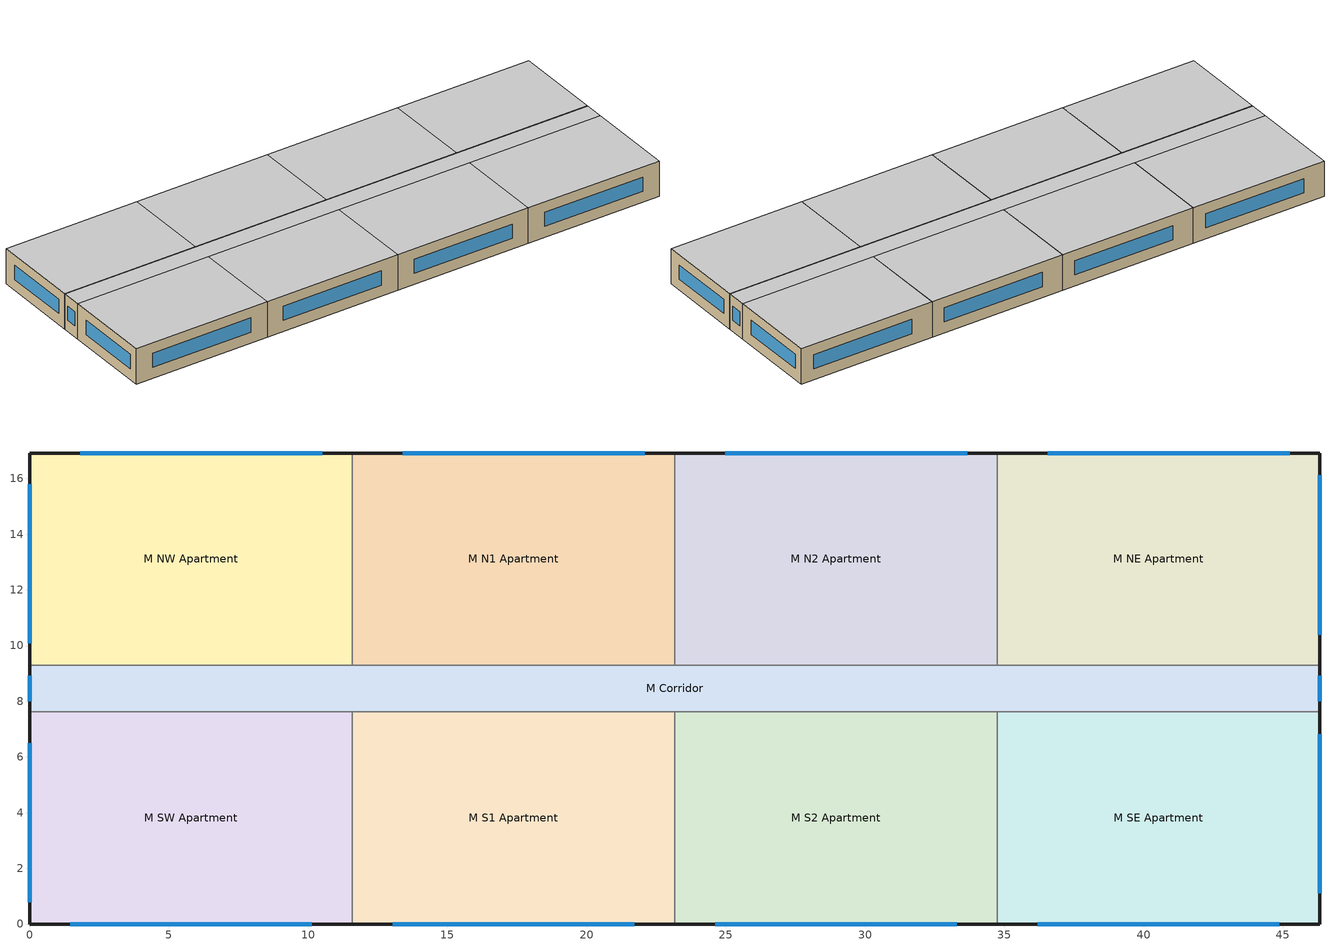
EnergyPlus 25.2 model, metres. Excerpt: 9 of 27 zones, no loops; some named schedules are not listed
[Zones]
M SW Apartment
 floor adiabatic (int_slab_floor): 0,7.62 11.58,7.62 11.58,0 0,0 z12.19
 wall outside (res_ext_wall_mid): 0,7.62 0,0 11.58,0 z12.19:15.24
 wall to M Corridor (int_wall): 11.58,7.62 0,7.62 z12.19:15.24
 wall to M S1 Apartment (int_wall): 11.58,0 11.58,7.62 z12.19:15.24
 window (ResWindow_U_0.382_SHGC_0.353): 1.45,0 10.13,0 / 0,6.5 0,0.79 z13.15:14.36
 ceiling adiabatic (int_slab_ceiling): 11.58,0 11.58,7.62 0,7.62 0,0 z15.24
M NW Apartment
 floor adiabatic (int_slab_floor): 0,16.92 11.58,16.92 11.58,9.3 0,9.3 z12.19
 wall outside (res_ext_wall_mid): 11.58,16.92 0,16.92 0,9.3 z12.19:15.24
 wall to M Corridor (int_wall): 0,9.3 11.58,9.3 z12.19:15.24
 wall to M N1 Apartment (int_wall): 11.58,9.3 11.58,16.92 z12.19:15.24
 window (ResWindow_U_0.382_SHGC_0.353): 0,15.8 0,10.08 / 10.5,16.92 1.81,16.92 z13.15:14.36
 ceiling adiabatic (int_slab_ceiling): 11.58,9.3 11.58,16.92 0,16.92 0,9.3 z15.24
M SE Apartment
 floor adiabatic (int_slab_floor): 34.75,7.62 46.33,7.62 46.33,0 34.75,0 z12.19
 wall outside (res_ext_wall_mid): 34.75,0 46.33,0 46.33,7.62 z12.19:15.24
 wall to M Corridor (int_wall): 46.33,7.62 34.75,7.62 z12.19:15.24
 window (ResWindow_U_0.382_SHGC_0.353): 36.19,0 44.88,0 / 46.33,1.1 46.33,6.81 z13.15:14.36
 ceiling adiabatic (int_slab_ceiling): 46.33,0 46.33,7.62 34.75,7.62 34.75,0 z15.24
M NE Apartment
 floor adiabatic (int_slab_floor): 34.75,16.92 46.33,16.92 46.33,9.3 34.75,9.3 z12.19
 wall outside (res_ext_wall_mid): 46.33,9.3 46.33,16.92 34.75,16.92 z12.19:15.24
 wall to M Corridor (int_wall): 34.75,9.3 46.33,9.3 z12.19:15.24
 window (ResWindow_U_0.382_SHGC_0.353): 45.25,16.92 36.56,16.92 / 46.33,10.4 46.33,16.11 z13.15:14.36
 ceiling adiabatic (int_slab_ceiling): 46.33,9.3 46.33,16.92 34.75,16.92 34.75,9.3 z15.24
M N1 Apartment
 floor adiabatic (int_slab_floor): 11.58,16.92 23.16,16.92 23.16,9.3 11.58,9.3 z12.19
 wall outside (res_ext_wall_mid): 23.16,16.92 11.58,16.92 z12.19:15.24
 wall to M Corridor (int_wall): 11.58,9.3 23.16,9.3 z12.19:15.24
 wall to M N2 Apartment (int_wall): 23.16,9.3 23.16,16.92 z12.19:15.24
 window (ResWindow_U_0.382_SHGC_0.353): 22.08,16.92 13.4,16.92 z13.15:14.36
 ceiling adiabatic (int_slab_ceiling): 23.16,9.3 23.16,16.92 11.58,16.92 11.58,9.3 z15.24
M N2 Apartment
 floor adiabatic (int_slab_floor): 23.16,16.92 34.75,16.92 34.75,9.3 23.16,9.3 z12.19
 wall outside (res_ext_wall_mid): 34.75,16.92 23.16,16.92 z12.19:15.24
 wall to M Corridor (int_wall): 23.16,9.3 34.75,9.3 z12.19:15.24
 wall to M NE Apartment (int_wall): 34.75,9.3 34.75,16.92 z12.19:15.24
 window (ResWindow_U_0.382_SHGC_0.353): 33.66,16.92 24.98,16.92 z13.15:14.36
 ceiling adiabatic (int_slab_ceiling): 34.75,9.3 34.75,16.92 23.16,16.92 23.16,9.3 z15.24
M S1 Apartment
 floor adiabatic (int_slab_floor): 11.58,7.62 23.16,7.62 23.16,0 11.58,0 z12.19
 wall outside (res_ext_wall_mid): 11.58,0 23.16,0 z12.19:15.24
 wall to M Corridor (int_wall): 23.16,7.62 11.58,7.62 z12.19:15.24
 wall to M S2 Apartment (int_wall): 23.16,0 23.16,7.62 z12.19:15.24
 window (ResWindow_U_0.382_SHGC_0.353): 13.03,0 21.72,0 z13.15:14.36
 ceiling adiabatic (int_slab_ceiling): 23.16,0 23.16,7.62 11.58,7.62 11.58,0 z15.24
M S2 Apartment
 floor adiabatic (int_slab_floor): 23.16,7.62 34.75,7.62 34.75,0 23.16,0 z12.19
 wall outside (res_ext_wall_mid): 23.16,0 34.75,0 z12.19:15.24
 wall to M Corridor (int_wall): 34.75,7.62 23.16,7.62 z12.19:15.24
 wall to M SE Apartment (int_wall): 34.75,0 34.75,7.62 z12.19:15.24
 window (ResWindow_U_0.382_SHGC_0.353): 24.61,0 33.3,0 z13.15:14.36
 ceiling adiabatic (int_slab_ceiling): 34.75,0 34.75,7.62 23.16,7.62 23.16,0 z15.24
M Corridor
 floor adiabatic (int_slab_floor): 0,9.3 46.33,9.3 46.33,7.62 0,7.62 z12.19
 wall outside (nonres_ext_wall_mid): 0,9.3 0,7.62 / 46.33,7.62 46.33,9.3 z12.19:15.24
 window (NonresWindow_U_0.382_SHGC_0.353): 0,8.91 0,8 / 46.33,8 46.33,8.91 z13.15:14.36
 ceiling adiabatic (int_slab_ceiling): 46.33,7.62 46.33,9.3 0,9.3 0,7.62 z15.24
[Building]
ApartmentHighRise: North Axis=0; Terrain=City; Loads Convergence Tolerance Value=0.04; Temperature Convergence Tolerance Value=0.2; Solar Distribution=FullInteriorAndExterior; Maximum Number of Warmup Days=25; Minimum Number of Warmup Days=6
[Site:Location]
Albuquerque.Intl.Sunport_NM_USA WMO=723650: Latitude=35.04; Longitude=-106.62; Time Zone=-7; Elevation=1620
[SizingPeriod:DesignDay] Day of Month=21; DryBulb Temperature Range Modifier Type=DefaultMultipliers; Humidity Condition Type=Wetbulb; Barometric Pressure=83318; Rain Indicator=No; Snow Indicator=No; Daylight Saving Time Indicator=No
Name | Month | Day Type | Maximum DryBulb Temperature | Daily DryBulb Temperature Range | Wetbulb or DewPoint at Maximum DryBulb | Wind Speed | Wind Direction | Solar Model Indicator | Sky Clearness | ASHRAE Clear Sky Optical Depth for Beam Irradiance taub | ASHRAE Clear Sky Optical Depth for Diffuse Irradiance taud
Albuquerque.Intl.Sunport_NM_USA Ann Htg 99.6% Condns DB | 12 | WinterDesignDay | -7.9 | 0 | -7.9 | 3.2 | 0 | ASHRAEClearSky | 0
Albuquerque.Intl.Sunport_NM_USA Ann Clg .4% Condns DB=>MWB | 7 | SummerDesignDay | 35.1 | 13.5 | 15.7 | 4.4 | 220 | ASHRAETau |  | 0.463 | 1.887
[Site:GroundTemperature:FCfactorMethod]
January Ground Temperature=13.7; February Ground Temperature=7; March Ground Temperature=2.1; April Ground Temperature=2.6; May Ground Temperature=4.3; June Ground Temperature=8.8; July Ground Temperature=13.9; August Ground Temperature=17.8; September Ground Temperature=23.2; October Ground Temperature=25.6; November Ground Temperature=24.1; December Ground Temperature=20.5
[Site:WaterMainsTemperature]
Calculation Method=CORRELATION; Annual Average Outdoor Air Temperature=13.6333; Maximum Difference In Monthly Average Outdoor Air Temperatures=23.5
[Material]
Name | Roughness | Thickness | Conductivity | Density | Specific Heat | Thermal Absorptance | Solar Absorptance | Visible Absorptance
Std Wood 6inch | MediumSmooth | 0.15 | 0.12 | 540 | 1210 | 0.9 | 0.7 | 0.7
F07 25mm stucco | Smooth | 0.0254 | 0.72 | 1856 | 840 | 0.9 | 0.7 | 0.7
G01 13mm gypsum board | Smooth | 0.0127 | 0.16 | 800 | 1090 | 0.9 | 0.7 | 0.5
G01 16mm gypsum board | MediumSmooth | 0.0159 | 0.16 | 800 | 1090
100mm Normalweight concrete floor | MediumRough | 0.1016 | 2.31 | 2322 | 832
[Material:NoMass] Thermal Absorptance=0.9; Solar Absorptance=0.7
Name | Roughness | Thermal Resistance | Visible Absorptance
CP02 CARPET PAD | VeryRough | 0.21648 | 0.8
Nonres_Exterior_Wall_Insulation_mid; Res_Exterior_Wall_Insulation_mid | MediumSmooth | 1.33311 | 0.7
[WindowMaterial:SimpleGlazingSystem] UFactor=2.1691; Solar Heat Gain Coefficient=0.353; Visible Transmittance=0.3883
Nonres Window Glazing Layer; Res Window Glazing Layer
[Construction]
InteriorFurnishings: Std Wood 6inch
int_wall: G01 13mm gypsum board, G01 13mm gypsum board
int_slab_floor: 100mm Normalweight concrete floor, CP02 CARPET PAD
int_slab_ceiling: CP02 CARPET PAD, 100mm Normalweight concrete floor
nonres_ext_wall_mid: F07 25mm stucco, G01 16mm gypsum board, Nonres_Exterior_Wall_Insulation_mid, G01 16mm gypsum board
res_ext_wall_mid: F07 25mm stucco, G01 16mm gypsum board, Res_Exterior_Wall_Insulation_mid, G01 16mm gypsum board
NonresWindow_U_0.382_SHGC_0.353: Nonres Window Glazing Layer
ResWindow_U_0.382_SHGC_0.353: Res Window Glazing Layer
[Zone] Type=1; Multiplier=1; Ceiling Height=-9999; Volume=autocalculate; Floor Area=autocalculate; Part of Total Floor Area=Yes
M SW Apartment; M NW Apartment; M SE Apartment; M NE Apartment; M N1 Apartment; M N2 Apartment; M S1 Apartment; M S2 Apartment; M Corridor
[InternalMass] Construction=InteriorFurnishings; Surface Area=176.4981
Name | Zone or ZoneList
M SW Apartment_InternalMass_1 | M SW Apartment
M NW Apartment_InternalMass_1 | M NW Apartment
M SE Apartment_InternalMass_1 | M SE Apartment
M NE Apartment_InternalMass_1 | M NE Apartment
M N1 Apartment_InternalMass_1 | M N1 Apartment
M N2 Apartment_InternalMass_1 | M N2 Apartment
M S1 Apartment_InternalMass_1 | M S1 Apartment
M S2 Apartment_InternalMass_1 | M S2 Apartment
[People] Number of People Calculation Method=People; Activity Level Schedule=Activity Schedule
Name | Zone or ZoneList or Space or SpaceList | Number of People Schedule | Number of People | Fraction Radiant | Sensible Heat Fraction
M SW Apartment People | M SW Apartment | OCC_APT_SCH_WORKING_FAMILY | 2.5 | 0.3 | AUTOCALCULATE
M NW Apartment People | M NW Apartment | OCC_APT_SCH_STAY_HOME_FAMILY | 2.5 | 0.3 | AUTOCALCULATE
M SE Apartment People | M SE Apartment | OCC_APT_SCH_WORKING_FAMILY | 2.5 | 0.3 | AUTOCALCULATE
M NE Apartment People | M NE Apartment | OCC_APT_SCH_STAY_HOME_FAMILY | 2.5 | 0.3 | AUTOCALCULATE
M N1 Apartment People | M N1 Apartment | OCC_APT_SCH_STAY_HOME_FAMILY | 2.5 | 0.3 | AUTOCALCULATE
M N2 Apartment People | M N2 Apartment | OCC_APT_SCH_STAY_HOME_FAMILY | 2.5 | 0.3 | AUTOCALCULATE
M S1 Apartment People | M S1 Apartment | OCC_APT_SCH_WORKING_FAMILY | 2.5 | 0.3 | AUTOCALCULATE
M S2 Apartment People | M S2 Apartment | OCC_APT_SCH_WORKING_FAMILY | 2.5 | 0.3 | AUTOCALCULATE
M Corridor People | M Corridor | OCC_APT_SCH_CORRIDOR | 4.18 | 0.5 | autocalculate
[Lights] Design Level Calculation Method=Watts/Area; Return Air Fraction=0; Fraction Radiant=0.6; Fraction Visible=0.2; Fraction Replaceable=1; Return Air Fraction Calculated from Plenum Temperature=No
Name | Zone or ZoneList or Space or SpaceList | Schedule | Watts per Floor Area | EndUse Subcategory
M SW Apartment_Lights_hardwired | M SW Apartment | ltg_sch_apartment_hardwired | 2.15278 | LightsWired
M NW Apartment_Lights_hardwired | M NW Apartment | ltg_sch_apartment_hardwired | 2.15278 | LightsWired
M SE Apartment_Lights_hardwired | M SE Apartment | ltg_sch_apartment_hardwired | 2.15278 | LightsWired
M NE Apartment_Lights_hardwired | M NE Apartment | ltg_sch_apartment_hardwired | 2.15278 | LightsWired
M N1 Apartment_Lights_hardwired | M N1 Apartment | ltg_sch_apartment_hardwired | 2.15278 | LightsWired
M N2 Apartment_Lights_hardwired | M N2 Apartment | ltg_sch_apartment_hardwired | 2.15278 | LightsWired
M S1 Apartment_Lights_hardwired | M S1 Apartment | ltg_sch_apartment_hardwired | 2.15278 | LightsWired
M S2 Apartment_Lights_hardwired | M S2 Apartment | ltg_sch_apartment_hardwired | 2.15278 | LightsWired
M Corridor_Lights_hardwired | M Corridor | ltg_sch_corridor | 5.250897 | LightsWired
M SW Apartment_Lights_plugin | M SW Apartment | ltg_sch_apartment_plugin | 0.96875 | LightsPlugIn
M NW Apartment_Lights_plugin | M NW Apartment | ltg_sch_apartment_plugin | 0.96875 | LightsPlugIn
M SE Apartment_Lights_plugin | M SE Apartment | ltg_sch_apartment_plugin | 0.96875 | LightsPlugIn
M NE Apartment_Lights_plugin | M NE Apartment | ltg_sch_apartment_plugin | 0.96875 | LightsPlugIn
M N1 Apartment_Lights_plugin | M N1 Apartment | ltg_sch_apartment_plugin | 0.96875 | LightsPlugIn
M N2 Apartment_Lights_plugin | M N2 Apartment | ltg_sch_apartment_plugin | 0.96875 | LightsPlugIn
M S1 Apartment_Lights_plugin | M S1 Apartment | ltg_sch_apartment_plugin | 0.96875 | LightsPlugIn
M S2 Apartment_Lights_plugin | M S2 Apartment | ltg_sch_apartment_plugin | 0.96875 | LightsPlugIn
[ElectricEquipment] Schedule=EQP_APT_SCH; Design Level Calculation Method=Watts/Area; Watts per Floor Area=6.67; Fraction Latent=0; Fraction Radiant=0.5; Fraction Lost=0; EndUse Subcategory=MiscPlug
Name | Zone or ZoneList or Space or SpaceList
M SW Apartment_Plug_MSW_Equip | M SW Apartment
M NW Apartment_Plug_MNW_Equip | M NW Apartment
M SE Apartment_Plug_MSE_Equip | M SE Apartment
M NE Apartment_Plug_MNE_Equip | M NE Apartment
M N1 Apartment_Plug_MN1_Equip | M N1 Apartment
M N2 Apartment_Plug_MN2_Equip | M N2 Apartment
M S1 Apartment_Plug_MS1_Equip | M S1 Apartment
M S2 Apartment_Plug_MS2_Equip | M S2 Apartment
[ZoneInfiltration:DesignFlowRate] Schedule=INF_APT_SCH; Design Flow Rate Calculation Method=Flow/ExteriorWallArea; Flow Rate per Exterior Surface Area=0.000569572; Constant Term Coefficient=0; Temperature Term Coefficient=0; Velocity Term Coefficient=0.224; Velocity Squared Term Coefficient=0
Name | Zone or ZoneList or Space or SpaceList
M SW Apartment_Infiltration | M SW Apartment
M NW Apartment_Infiltration | M NW Apartment
M SE Apartment_Infiltration | M SE Apartment
M NE Apartment_Infiltration | M NE Apartment
M N1 Apartment_Infiltration | M N1 Apartment
M N2 Apartment_Infiltration | M N2 Apartment
M S1 Apartment_Infiltration | M S1 Apartment
M S2 Apartment_Infiltration | M S2 Apartment
M Corridor_Infiltration | M Corridor
[ZoneVentilation:WindandStackOpenArea] Opening Area=0.1181; Opening Area Fraction Schedule=Sliding_Doors_Ventilation_Availability_SCH; Opening Effectiveness=autocalculate; Height Difference=15.2393; Discharge Coefficient for Opening=autocalculate; Minimum Indoor Temperature=18.89; Maximum Indoor Temperature=25.56; Delta Temperature=-100; Minimum Outdoor Temperature=15.56; Maximum Outdoor Temperature=23.89; Maximum Wind Speed=40
Name | Zone or Space | Effective Angle
M SW Apartment Sliding Door Ventilation | M SW Apartment | 180
M NW Apartment Sliding Door Ventilation | M NW Apartment | 0
M SE Apartment Sliding Door Ventilation | M SE Apartment | 180
M NE Apartment Sliding Door Ventilation | M NE Apartment | 0
M N1 Apartment Sliding Door Ventilation | M N1 Apartment | 0
M N2 Apartment Sliding Door Ventilation | M N2 Apartment | 0
M S1 Apartment Sliding Door Ventilation | M S1 Apartment | 180
M S2 Apartment Sliding Door Ventilation | M S2 Apartment | 180
[Exterior:Lights]
Facade Lighting: Schedule=Exterior_Lgt_ALWAYS_ON; Design Level=6056.98; Control Option=AstronomicalClock; EndUse Subcategory=General
[HVACTemplate:Zone:VRF] Template VRF System=VRF_System_1; Heating Supply Air Flow Rate=Autosize; No Heating Supply Air Flow Rate=Autosize; Cooling Outdoor Air Flow Rate=Autosize; Heating Outdoor Air Flow Rate=Autosize; No Load Outdoor Air Flow Rate=Autosize; Outdoor Air Method=Autosize; System Availability Schedule=Autosize; Supply Fan Operating Mode Schedule=Autosize; Cooling Coil Type=Autosize
Name | Zone Terminal Unit On Parasitic Electric Energy Use | Zone Terminal Unit Off Parasitic Electric Energy Use | Zone Heating Design Supply Air Temperature Input Method | Template Thermostat
M SW Apartment | Autosize | -5 | Electric
M NW Apartment | Autosize | -5 | Electric | Thermostat_M NW Apartment
M SE Apartment | Autosize | -5 | Electric | Thermostat_M SE Apartment
M NE Apartment |  |  |  | Thermostat_M NE Apartment
[ZoneControl:Thermostat] Control Type Schedule=ThermostatSetpoint:DualSetpoint; Control 1=Htg-SetP-Sch
Name | Zone or ZoneList
Thermostat_M SW Apartment | M SW Apartment
Thermostat_M NW Apartment | M NW Apartment
Thermostat_M SE Apartment | M SE Apartment
Thermostat_M NE Apartment | M NE Apartment
Thermostat_M N1 Apartment | M N1 Apartment
Thermostat_M N2 Apartment | M N2 Apartment
Thermostat_M S1 Apartment | M S1 Apartment
Thermostat_M S2 Apartment | M S2 Apartment
Thermostat_M Corridor | M Corridor
[Schedule:Compact]
OCC_APT_SCH_STAY_HOME_FAMILY; OCC_APT_SCH_CORRIDOR: Through: 12/31, For: AllDays, Until: 7:00, 1, Until: 8:00, 0.85, Until: 9:00, 0.39, Until: 16:00, 0.25, Until: 17:00, 0.3, Until: 18:00, 0.52, Until: 21:00, 0.87, Until: 24:00, 1
OCC_APT_SCH_WORKING_FAMILY: Through: 12/31, For: SummerDesignDay, Until: 24:00, 1, For: WinterDesignDay, Until: 24:00, 0, For: Weekday, Until: 8:00, 1, Until: 18:00, 0, Until: 24:00, 1, For: Weekend AllOtherDays, Until: 11:00, 1, Until: 15:00, 0.5, Until: 16:00, 0, Until: 24:00, 1
EQP_APT_SCH: Through: 12/31, For: AllDays, Until: 1:00, 0.45, Until: 2:00, 0.41, Until: 3:00, 0.39, Until: 5:00, 0.38, Until: 6:00, 0.43, Until: 7:00, 0.54, Until: 8:00, 0.65, Until: 9:00, 0.66, Until: 10:00, 0.67, Until: 11:00, 0.69, Until: 12:00, 0.7, Until: 13:00, 0.69, Until: 14:00, 0.66, Until: 15:00, 0.65, Until: 16:00, 0.68, Until: 17:00, 0.8, Until: 19:00, 1, Until: 20:00, 0.93, Until: 21:00, 0.89, Until: 22:00, 0.85, Until: 23:00, 0.71, Until: 24:00, 0.58
INF_APT_SCH; Exterior_Lgt_ALWAYS_ON: Through: 12/31, For: AllDays, Until: 24:00, 1
Activity Schedule: Through: 12/31, For: AllDays, Until: 24:00, 95
Sliding_Doors_Ventilation_Availability_SCH: Through: 12/31, For: WinterDesignDay SummerDesignDay, Until: 24:00, 0, For: Allotherdays, Until: 6:00, 0, Until: 22:00, 1, Until: 24:00, 0
[SCHEDULE:COMPACT]
ltg_sch_corridor: Through: 12/31, For: SummerDesignDay, Until: 24:00, 1, For: WinterDesignDay, Until: 24:00, 0, For: Weekdays, Until: 24:00, 0.625, For: Saturday, Until: 24:00, 0.625, For: AllOtherDays, Until: 24:00, 0.625
ltg_sch_apartment_hardwired: Through: 12/31, For: SummerDesignDay, Until: 24:00, 1, For: WinterDesignDay, Until: 24:00, 0, For: Weekdays, Until: 4:00, 0.008145, Until: 5:00, 0.024444, Until: 6:00, 0.052956, Until: 7:00, 0.057033, Until: 8:00, 0.052956, Until: 9:00, 0.024444, Until: 15:00, 0.016299, Until: 16:00, 0.028512, Until: 17:00, 0.057033, Until: 18:00, 0.081477, Until: 19:00, 0.109989, Until: 21:00, 0.130365, Until: 22:00, 0.089622, Until: 23:00, 0.048888, Until: 24:00, 0.020367, For: Saturday, Until: 4:00, 0.008145, Until: 5:00, 0.024444, Until: 6:00, 0.052956, Until: 7:00, 0.057033, Until: 8:00, 0.052956, Until: 9:00, 0.024444, Until: 15:00, 0.016299, Until: 16:00, 0.028512, Until: 17:00, 0.057033, Until: 18:00, 0.081477, Until: 19:00, 0.109989, Until: 21:00, 0.130365, Until: 22:00, 0.089622, Until: 23:00, 0.048888, Until: 24:00, 0.020367, For: AllOtherDays, Until: 4:00, 0.008145, Until: 5:00, 0.024444, Until: 6:00, 0.052956, Until: 7:00, 0.057033, Until: 8:00, 0.052956, Until: 9:00, 0.024444, Until: 15:00, 0.016299, Until: 16:00, 0.028512, Until: 17:00, 0.057033, Until: 18:00, 0.081477, Until: 19:00, 0.109989, Until: 21:00, 0.130365, Until: 22:00, 0.089622, Until: 23:00, 0.048888, Until: 24:00, 0.020367
ltg_sch_apartment_plugin: Through: 12/31, For: SummerDesignDay, Until: 24:00, 1, For: WinterDesignDay, Until: 24:00, 0, For: Weekdays, Until: 4:00, 0.010188, Until: 5:00, 0.030555, Until: 6:00, 0.066195, Until: 7:00, 0.071289, Until: 8:00, 0.066195, Until: 9:00, 0.030555, Until: 15:00, 0.020367, Until: 16:00, 0.035649, Until: 17:00, 0.071289, Until: 18:00, 0.101844, Until: 19:00, 0.137493, Until: 21:00, 0.162954, Until: 22:00, 0.112032, Until: 23:00, 0.06111, Until: 24:00, 0.025461, For: Saturday, Until: 4:00, 0.010188, Until: 5:00, 0.030555, Until: 6:00, 0.066195, Until: 7:00, 0.071289, Until: 8:00, 0.066195, Until: 9:00, 0.030555, Until: 15:00, 0.020367, Until: 16:00, 0.035649, Until: 17:00, 0.071289, Until: 18:00, 0.101844, Until: 19:00, 0.137493, Until: 21:00, 0.162954, Until: 22:00, 0.112032, Until: 23:00, 0.06111, Until: 24:00, 0.025461, For: AllOtherDays, Until: 4:00, 0.010188, Until: 5:00, 0.030555, Until: 6:00, 0.066195, Until: 7:00, 0.071289, Until: 8:00, 0.066195, Until: 9:00, 0.030555, Until: 15:00, 0.020367, Until: 16:00, 0.035649, Until: 17:00, 0.071289, Until: 18:00, 0.101844, Until: 19:00, 0.137493, Until: 21:00, 0.162954, Until: 22:00, 0.112032, Until: 23:00, 0.06111, Until: 24:00, 0.025461
